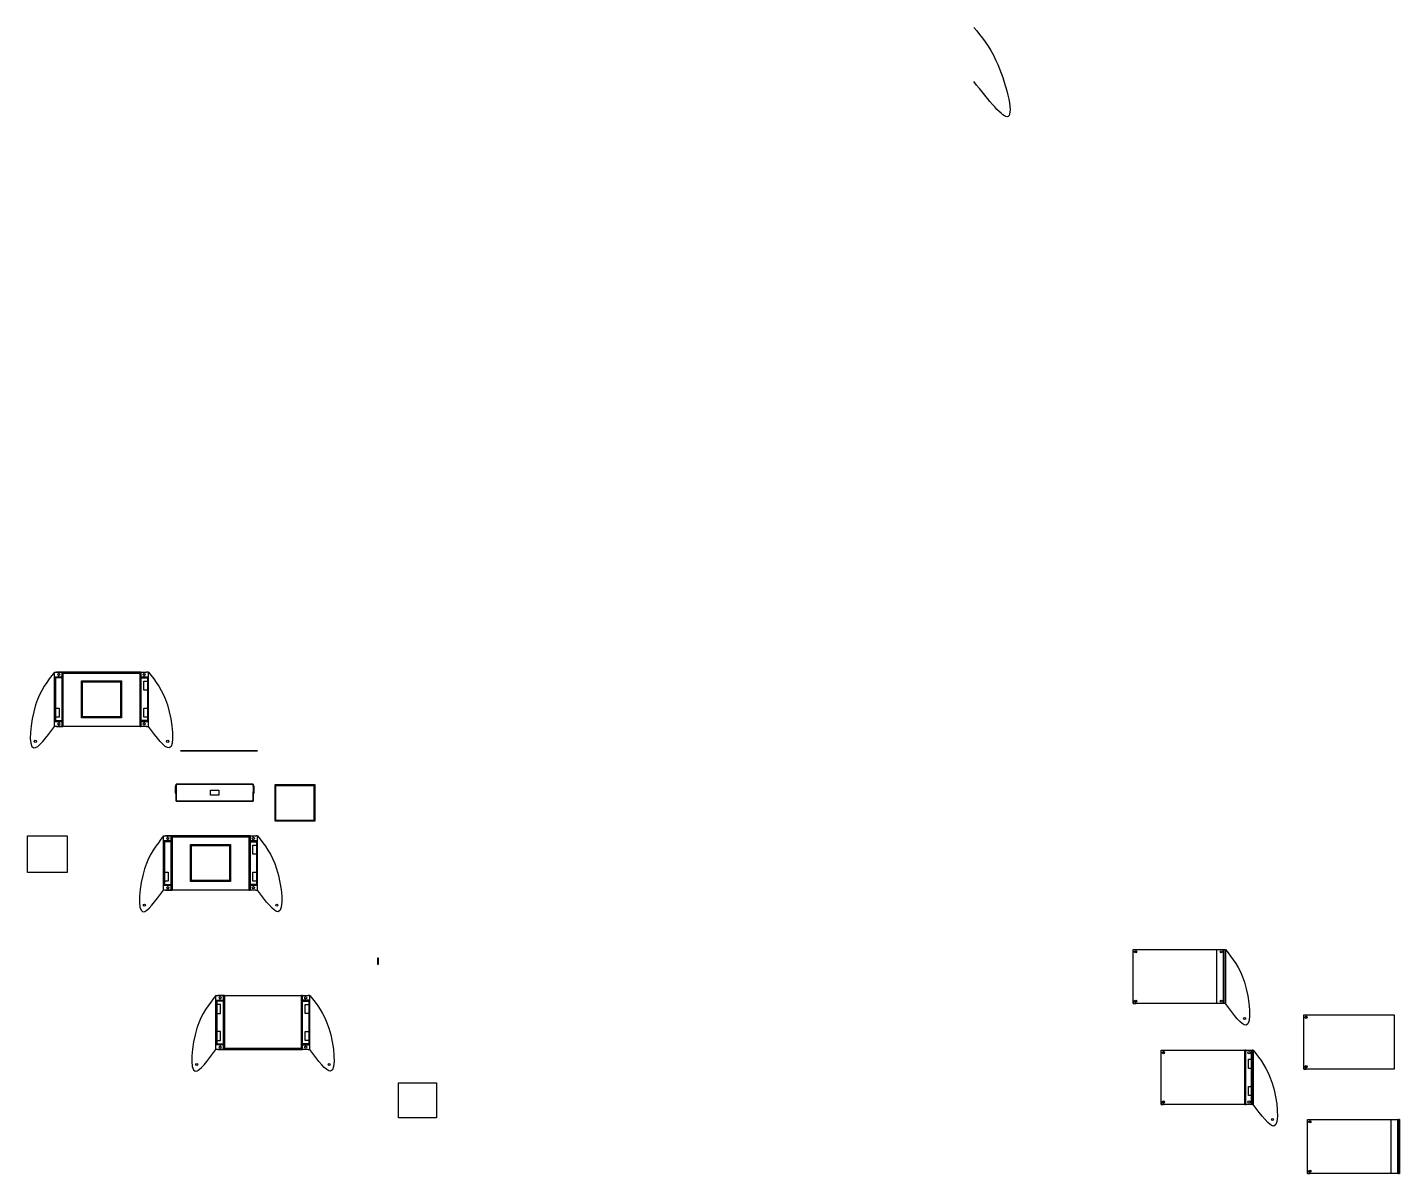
# Model space of a CAD drawing. Header units: inches. Extents: x -2189 to 91, y -1166 to 740.
import ezdxf

# ---------------------------------------------------------------- set-up
doc = ezdxf.new("R2010")
doc.units = ezdxf.units.IN
doc.header["$MEASUREMENT"] = 0

msp = doc.modelspace()

# ---------------------------------------------------------------- linework, layer by layer
at = {"color": 5}
for p, q in [((-2144.1, -422), (-2144.1, -332)), ((-2137.1, -334.3), (-2137.1, -332)), ((-2137.1, -340), (-2137.1, -337.8)), ((-1995.1, -334.3), (-1995.1, -332)), ((-1995.1, -340), (-1995.1, -337.8)), ((-1988.1, -422), (-1988.1, -332)), ((-2137.1, -414), (-2137.1, -416.3)), ((-2137.1, -419.8), (-2137.1, -422)), ((-1995.1, -414), (-1995.1, -416.3)), ((-1962.8, -694.3), (-1962.8, -604.3)), ((-1955.8, -606.6), (-1955.8, -604.3)), ((-1955.8, -612.3), (-1955.8, -610.1)), ((-1813.8, -606.6), (-1813.8, -604.3)), ((-1813.8, -612.3), (-1813.8, -610.1)), ((-1806.8, -694.3), (-1806.8, -604.3)), ((-1955.8, -686.3), (-1955.8, -688.6)), ((-1955.8, -692.1), (-1955.8, -694.3)), ((-1813.8, -686.3), (-1813.8, -688.6)), ((-1875.8, -959.3), (-1875.8, -869.3)), ((-1868.8, -871.5), (-1868.8, -869.3)), ((-1868.8, -877.3), (-1868.8, -875)), ((-1726.8, -871.5), (-1726.8, -869.3)), ((-1726.8, -877.3), (-1726.8, -875)), ((-1719.8, -959.3), (-1719.8, -869.3)), ((-1868.8, -951.3), (-1868.8, -953.5)), ((-1868.8, -957), (-1868.8, -959.3)), ((-1726.8, -951.3), (-1726.8, -953.5))]:
    msp.add_line(p, q, dxfattribs=at)
for p, q in [((-2002.1, -332), (-2002.1, -338)), ((-1820.8, -604.3), (-1820.8, -610.3)), ((-198.2, -882.8), (-198.2, -792.8))]:
    msp.add_line(p, q)
at = {"color": 2}
for p, q in [((-153.5, -1005.6), (-153.5, -960.6)), ((-153.5, -1050.6), (-153.5, -1005.6)), ((89.8, -1120.5), (89.8, -1075.5)), ((89.8, -1165.5), (89.8, -1120.5))]:
    msp.add_line(p, q, dxfattribs=at)
at = {"color": 5}
for points in [[(-2144.1, -332), (-2142.5, -332)], [(-2144.1, -332), (-2141.1, -332)], [(-2141.1, -332), (-1991.1, -332)], [(-2141.1, -422), (-2130.1, -422), (-2130.1, -332), (-2141.1, -332)], [(-1991.1, -422), (-2002.1, -422), (-2002.1, -332), (-1991.1, -332)], [(-1988.1, -332), (-1991.1, -332)], [(-2141.1, -422), (-2144.1, -422)], [(-1991.1, -422), (-2141.1, -422)], [(-1991.1, -422), (-1988.1, -422)], [(-1962.8, -604.3), (-1961.2, -604.3)], [(-1962.8, -604.3), (-1959.8, -604.3)], [(-1959.8, -604.3), (-1809.8, -604.3)], [(-1959.8, -694.3), (-1948.8, -694.3), (-1948.8, -604.3), (-1959.8, -604.3)], [(-1809.8, -694.3), (-1820.8, -694.3), (-1820.8, -604.3), (-1809.8, -604.3)], [(-1806.8, -604.3), (-1809.8, -604.3)], [(-1959.8, -694.3), (-1962.8, -694.3)], [(-1809.8, -694.3), (-1959.8, -694.3)], [(-1809.8, -694.3), (-1806.8, -694.3)], [(-1875.8, -869.3), (-1872.8, -869.3)], [(-1875.8, -869.3), (-1874.2, -869.3)], [(-1872.8, -959.3), (-1861.8, -959.3), (-1861.8, -869.3), (-1872.8, -869.3)], [(-1872.8, -869.3), (-1722.8, -869.3)], [(-1722.8, -959.3), (-1733.8, -959.3), (-1733.8, -869.3), (-1722.8, -869.3)], [(-1719.8, -869.3), (-1722.8, -869.3)], [(-1872.8, -959.3), (-1875.8, -959.3)], [(-1722.8, -959.3), (-1872.8, -959.3)], [(-1722.8, -959.3), (-1719.8, -959.3)]]:
    msp.add_lwpolyline(points, dxfattribs=at)
for points in [[(-2144.1, -414), (-2144.1, -340), (-2142.5, -340), (-2131.7, -340), (-2131.7, -332), (-2130.1, -332), (-2130.1, -422), (-2131.7, -422), (-2131.7, -414), (-2142.5, -414)], [(-2142.5, -412.4), (-2131.7, -412.4), (-2131.7, -341.6), (-2142.5, -341.6)], [(-2130.1, -332), (-2131.7, -332), (-2131.7, -333.6), (-2130.1, -333.6)], [(-2002.1, -332), (-2000.5, -332), (-2000.5, -333.6), (-2002.1, -333.6)], [(-2002.1, -332), (-2000.5, -332), (-2000.5, -333.6), (-2002.1, -333.6)], [(-1988.1, -414), (-1988.1, -340), (-1989.7, -340), (-2000.5, -340), (-2000.5, -332), (-2002.1, -332), (-2002.1, -422), (-2000.5, -422), (-2000.5, -414), (-1989.7, -414)], [(-1989.7, -412.4), (-2000.5, -412.4), (-2000.5, -341.6), (-1989.7, -341.6)], [(-1995.7, -347), (-1989.7, -347), (-1989.7, -362), (-1995.7, -362)], [(-1995.7, -347), (-1989.7, -347), (-1989.7, -362), (-1995.7, -362)], [(-1995.7, -392), (-1989.7, -392), (-1989.7, -407), (-1995.7, -407)], [(-1995.7, -392), (-1989.7, -392), (-1989.7, -407), (-1995.7, -407)], [(-1962.8, -686.3), (-1962.8, -612.3), (-1961.2, -612.3), (-1950.4, -612.3), (-1950.4, -604.3), (-1948.8, -604.3), (-1948.8, -694.3), (-1950.4, -694.3), (-1950.4, -686.3), (-1961.2, -686.3)], [(-1961.2, -684.7), (-1950.4, -684.7), (-1950.4, -613.9), (-1961.2, -613.9)], [(-1948.8, -604.3), (-1950.4, -604.3), (-1950.4, -605.9), (-1948.8, -605.9)], [(-1820.8, -604.3), (-1819.2, -604.3), (-1819.2, -605.9), (-1820.8, -605.9)], [(-1820.8, -604.3), (-1819.2, -604.3), (-1819.2, -605.9), (-1820.8, -605.9)], [(-1806.8, -686.3), (-1806.8, -612.3), (-1808.4, -612.3), (-1819.2, -612.3), (-1819.2, -604.3), (-1820.8, -604.3), (-1820.8, -694.3), (-1819.2, -694.3), (-1819.2, -686.3), (-1808.4, -686.3)], [(-1808.4, -684.7), (-1819.2, -684.7), (-1819.2, -613.9), (-1808.4, -613.9)], [(-1814.4, -619.3), (-1808.4, -619.3), (-1808.4, -634.3), (-1814.4, -634.3)], [(-1814.4, -619.3), (-1808.4, -619.3), (-1808.4, -634.3), (-1814.4, -634.3)], [(-1814.4, -664.3), (-1808.4, -664.3), (-1808.4, -679.3), (-1814.4, -679.3)], [(-1814.4, -664.3), (-1808.4, -664.3), (-1808.4, -679.3), (-1814.4, -679.3)], [(-1875.8, -951.3), (-1875.8, -877.3), (-1874.2, -877.3), (-1863.4, -877.3), (-1863.4, -869.3), (-1861.8, -869.3), (-1861.8, -959.3), (-1863.4, -959.3), (-1863.4, -951.3), (-1874.2, -951.3)], [(-1874.2, -949.7), (-1863.4, -949.7), (-1863.4, -878.9), (-1874.2, -878.9)], [(-1868.2, -884.3), (-1874.2, -884.3), (-1874.2, -899.3), (-1868.2, -899.3)], [(-1868.2, -884.3), (-1874.2, -884.3), (-1874.2, -899.3), (-1868.2, -899.3)], [(-1861.8, -869.3), (-1863.4, -869.3), (-1863.4, -870.9), (-1861.8, -870.9)], [(-1733.8, -869.3), (-1732.2, -869.3), (-1732.2, -870.9), (-1733.8, -870.9)], [(-1733.8, -869.3), (-1732.2, -869.3), (-1732.2, -870.9), (-1733.8, -870.9)], [(-1719.8, -951.3), (-1719.8, -877.3), (-1721.4, -877.3), (-1732.2, -877.3), (-1732.2, -869.3), (-1733.8, -869.3), (-1733.8, -959.3), (-1732.2, -959.3), (-1732.2, -951.3), (-1721.4, -951.3)], [(-1721.4, -949.7), (-1732.2, -949.7), (-1732.2, -878.9), (-1721.4, -878.9)], [(-1727.4, -884.3), (-1721.4, -884.3), (-1721.4, -899.3), (-1727.4, -899.3)], [(-1727.4, -884.3), (-1721.4, -884.3), (-1721.4, -899.3), (-1727.4, -899.3)], [(-1868.2, -929.3), (-1874.2, -929.3), (-1874.2, -944.3), (-1868.2, -944.3)], [(-1868.2, -929.3), (-1874.2, -929.3), (-1874.2, -944.3), (-1868.2, -944.3)], [(-1727.4, -929.3), (-1721.4, -929.3), (-1721.4, -944.3), (-1727.4, -944.3)], [(-1727.4, -929.3), (-1721.4, -929.3), (-1721.4, -944.3), (-1727.4, -944.3)], [(-1861.8, -959.3), (-1733.8, -959.3), (-1733.8, -957.7), (-1861.8, -957.7)], [(-1861.8, -959.3), (-1733.8, -959.3), (-1733.8, -957.7), (-1861.8, -957.7)]]:
    msp.add_lwpolyline(points, close=True, dxfattribs=at)
at = {"color": 1, "elevation": 25}
for points in [[(-2131.7, -340), (-2144.1, -340), (-2144.1, -414), (-2131.7, -414)], [(-1988.1, -340), (-2000.5, -340), (-2000.5, -414), (-1988.1, -414)], [(-1950.4, -612.3), (-1962.8, -612.3), (-1962.8, -686.3), (-1950.4, -686.3)], [(-1806.8, -612.3), (-1819.2, -612.3), (-1819.2, -686.3), (-1806.8, -686.3)]]:
    msp.add_lwpolyline(points, close=True, dxfattribs=at)
at = {"color": 6, "elevation": 25}
for points in [[(-2131.7, -332), (-2000.5, -332), (-2000.5, -422), (-2131.7, -422)], [(-1950.4, -604.3), (-1819.2, -604.3), (-1819.2, -694.3), (-1950.4, -694.3)]]:
    msp.add_lwpolyline(points, close=True, dxfattribs=at)
for points in [[(-2131.7, -338), (-2130.1, -338), (-2130.1, -332), (-2131.7, -332)], [(-2142.5, -392), (-2136.5, -392), (-2136.5, -407), (-2142.5, -407)], [(-1942, -521.2), (-1943.6, -521.2), (-1943.6, -533.2), (-1942, -533.2)], [(-1814, -546.2), (-1942, -546.2), (-1942, -518.2), (-1814, -518.2)], [(-1812.4, -521.2), (-1814, -521.2), (-1814, -533.2), (-1812.4, -533.2)], [(-1871, -536.5), (-1885, -536.5), (-1885, -527.9), (-1871, -527.9)], [(-1950.4, -610.3), (-1948.8, -610.3), (-1948.8, -604.3), (-1950.4, -604.3)], [(-1961.2, -664.3), (-1955.2, -664.3), (-1955.2, -679.3), (-1961.2, -679.3)], [(-1607.4, -817.6), (-1605.8, -817.6), (-1605.8, -807.6), (-1607.4, -807.6)], [(-164.3, -960.6), (-165.9, -960.6), (-165.9, -1050.6), (-164.3, -1050.6)], [(-151.9, -960.6), (-153.5, -960.6), (-153.5, -1050.6), (-151.9, -1050.6)], [(-1572.4, -1014.9), (-1509.4, -1014.9), (-1509.4, -1072.9), (-1572.4, -1072.9)]]:
    msp.add_lwpolyline(points, close=True)
at = {"color": 2, "elevation": 25}
for points in [[(-2002.1, -332), (-2130.1, -332), (-2130.1, -333.6), (-2002.1, -333.6)], [(-1820.8, -604.3), (-1948.8, -604.3), (-1948.8, -605.9), (-1820.8, -605.9)]]:
    msp.add_lwpolyline(points, close=True, dxfattribs=at)
at = {"extrusion": (0, 1, -1.83697e-16)}
for points, elevation in [([(2002.1, 0), (2130.1, 0)], -333.6), ([(2130.1, 0), (2002.1, 0)], -333.6), ([(1806.6, -16.9), (1806.6, -19.9), (1934.6, -19.9), (1934.6, 8.1), (1806.6, 8.1), (1806.6, -6.9)], -462.7), ([(1820.8, 0), (1948.8, 0)], -605.9), ([(1948.8, 0), (1820.8, 0)], -605.9)]:
    msp.add_lwpolyline(points, dxfattribs=dict(at, elevation=elevation))
for points, elevation in [([(-2033, -407.6), (-2099.2, -407.6), (-2099.2, -346.4), (-2033, -346.4)], 25), ([(-2097.6, -348), (-2034.6, -348), (-2034.6, -406), (-2097.6, -406)], 25), ([(-1777.7, -518.7), (-1711.5, -518.7), (-1711.5, -579.9), (-1777.7, -579.9)], 25), ([(-1776.1, -520.3), (-1713.1, -520.3), (-1713.1, -578.3), (-1776.1, -578.3)], 25), ([(-2123, -665.1), (-2189.2, -665.1), (-2189.2, -603.9), (-2123, -603.9)], 35), ([(-1851.7, -679.9), (-1917.9, -679.9), (-1917.9, -618.7), (-1851.7, -618.7)], 25), ([(-1916.3, -620.3), (-1853.3, -620.3), (-1853.3, -678.3), (-1916.3, -678.3)], 25)]:
    msp.add_lwpolyline(points, close=True, dxfattribs=dict(elevation=elevation))
at = {"extrusion": (0, 1, -1.83697e-16), "elevation": -462.7}
msp.add_lwpolyline([(1806.6, 8.1), (1934.6, 8.1), (1934.6, -19.9), (1806.6, -19.9)], close=True, dxfattribs=at)
msp.add_lwpolyline([(-1814, -521.2), (-1814, -518.2), (-1942, -518.2), (-1942, -546.2), (-1814, -546.2), (-1814, -531.2)])
at = {"color": 6}
for points in [[(-201.2, -882.8), (-351.2, -882.8), (-351.2, -792.8), (-201.2, -792.8)], [(-347.2, -796.8), (-351.2, -796.8), (-351.2, -792.8), (-347.2, -792.8)], [(-212.2, -792.8), (-201.2, -792.8), (-201.2, -882.8), (-212.2, -882.8)], [(-201.2, -792.8), (-198.2, -792.8), (-198.2, -882.8), (-201.2, -882.8)], [(-347.2, -878.8), (-351.2, -878.8), (-351.2, -882.8), (-347.2, -882.8)], [(82.2, -991.8), (-67.8, -991.8), (-67.8, -901.8), (82.2, -901.8)], [(-63.8, -905.8), (-67.8, -905.8), (-67.8, -901.8), (-63.8, -901.8)], [(-63.8, -987.8), (-67.8, -987.8), (-67.8, -991.8), (-63.8, -991.8)]]:
    msp.add_lwpolyline(points, close=True, dxfattribs=at)
at = {"color": 2}
for points in [[(-154.9, -1050.6), (-304.9, -1050.6), (-304.9, -960.6), (-154.9, -960.6)], [(-300.9, -964.6), (-304.9, -964.6), (-304.9, -960.6), (-300.9, -960.6)], [(-165.9, -960.6), (-154.9, -960.6), (-154.9, -1050.6), (-165.9, -1050.6)], [(-159.5, -975.6), (-153.5, -975.6), (-153.5, -990.6), (-159.5, -990.6)], [(-154.9, -960.6), (-151.9, -960.6), (-151.9, -1050.6), (-154.9, -1050.6)], [(-159.5, -1020.6), (-153.5, -1020.6), (-153.5, -1035.6), (-159.5, -1035.6)], [(-300.9, -1046.6), (-304.9, -1046.6), (-304.9, -1050.6), (-300.9, -1050.6)], [(88.4, -1165.5), (-61.6, -1165.5), (-61.6, -1075.5), (88.4, -1075.5)], [(-57.6, -1079.5), (-61.6, -1079.5), (-61.6, -1075.5), (-57.6, -1075.5)], [(77.4, -1075.5), (88.4, -1075.5), (88.4, -1165.5), (77.4, -1165.5)], [(88.4, -1075.5), (91.4, -1075.5), (91.4, -1165.5), (88.4, -1165.5)], [(91.4, -1075.5), (89.8, -1075.5), (89.8, -1165.5), (91.4, -1165.5)], [(-57.6, -1161.5), (-61.6, -1161.5), (-61.6, -1165.5), (-57.6, -1165.5)]]:
    msp.add_lwpolyline(points, close=True, dxfattribs=at)
at = {"color": 1}
msp.add_lwpolyline([(-165.9, -960.6), (-164.3, -960.6), (-164.3, -962.2), (-165.9, -962.2)], close=True, dxfattribs=at)
at = {"color": 5}
for centre in [(-2137.1, -336), (-2137.1, -336), (-1995.1, -336), (-1995.1, -336), (-1995.1, -336), (-2137.1, -418), (-2137.1, -418), (-1995.1, -418), (-1995.1, -418), (-2176.1, -447), (-1956.1, -447), (-1955.8, -608.3), (-1955.8, -608.3), (-1813.8, -608.3), (-1813.8, -608.3), (-1813.8, -608.3), (-1955.8, -690.3), (-1955.8, -690.3), (-1813.8, -690.3), (-1813.8, -690.3), (-1994.8, -719.3), (-1774.8, -719.3), (-1868.8, -873.3), (-1868.8, -873.3), (-1726.8, -873.3), (-1726.8, -873.3), (-1726.8, -873.3), (-1868.8, -955.3), (-1868.8, -955.3), (-1726.8, -955.3), (-1726.8, -955.3), (-1907.8, -984.3), (-1687.8, -984.3)]:
    msp.add_circle(centre, 1.75, dxfattribs=at)
at = {"color": 6}
for centre in [(-347.2, -796.8), (-205.2, -796.8), (-347.2, -878.8), (-205.2, -878.8), (-166.2, -907.8), (-63.8, -905.8), (-63.8, -987.8)]:
    msp.add_circle(centre, 1.75, dxfattribs=at)
at = {"color": 2}
for centre in [(-300.9, -964.6), (-158.9, -964.6), (-300.9, -1046.6), (-158.9, -1046.6), (-119.9, -1075.6), (-57.6, -1079.5), (-57.6, -1161.5)]:
    msp.add_circle(centre, 1.75, dxfattribs=at)
msp.add_spline([(-616.1, 739.9, 1.5), (-579.4, 685.2, 1.5), (-559.2, 591.9, 1.5), (-616.1, 649.9, 1.5)], degree=3)
at = {"color": 5}
for points in [[(-2144.1, -332), (-2175.7, -386.5), (-2178.5, -457.9), (-2144.1, -422)], [(-1988.1, -332), (-1956.5, -386.5), (-1953.7, -457.9), (-1988.1, -422)], [(-1962.8, -604.3), (-1994.4, -658.8), (-1997.2, -730.2), (-1962.8, -694.3)], [(-1806.8, -604.3), (-1775.1, -658.8), (-1772.3, -730.2), (-1806.8, -694.3)], [(-1875.8, -869.3), (-1907.4, -923.8), (-1910.2, -995.1), (-1875.8, -959.3)], [(-1719.8, -869.3), (-1688.2, -923.8), (-1685.4, -995.1), (-1719.8, -959.3)]]:
    msp.add_spline(points, degree=3, dxfattribs=at)
at = {"color": 6}
msp.add_spline([(-198.2, -792.8), (-166.5, -847.3), (-163.7, -918.7), (-198.2, -882.8)], degree=3, dxfattribs=at)
at = {"color": 2}
msp.add_spline([(-151.9, -960.6), (-120.3, -1015.1), (-117.5, -1086.5), (-151.9, -1050.6)], degree=3, dxfattribs=at)

doc.saveas('drawing.dxf')
